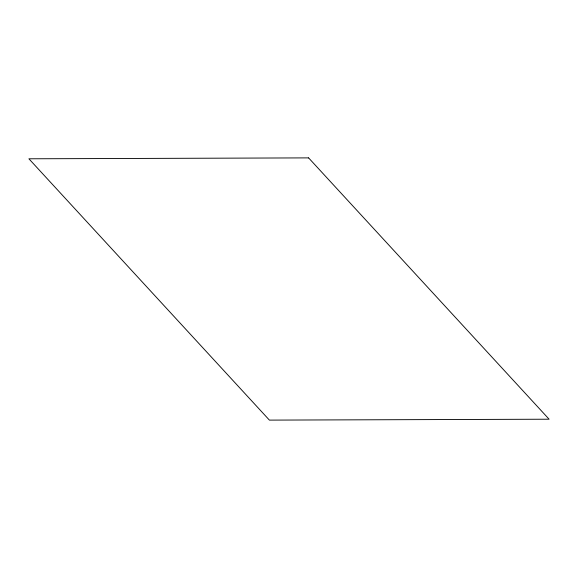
<?xml version="1.0" encoding="UTF-8"?>
<svg xmlns="http://www.w3.org/2000/svg" width="578" height="578" viewBox="0 0 578 578"><rect width="100%" height="100%" fill="white"/><g stroke="black" fill="none" stroke-linecap="round" stroke-linejoin="round"><path stroke-width="0.87" d="M308.601 157.888L28.9 158.791L269.399 420.112L549.1 419.209L308.601 157.888"/></g></svg>
